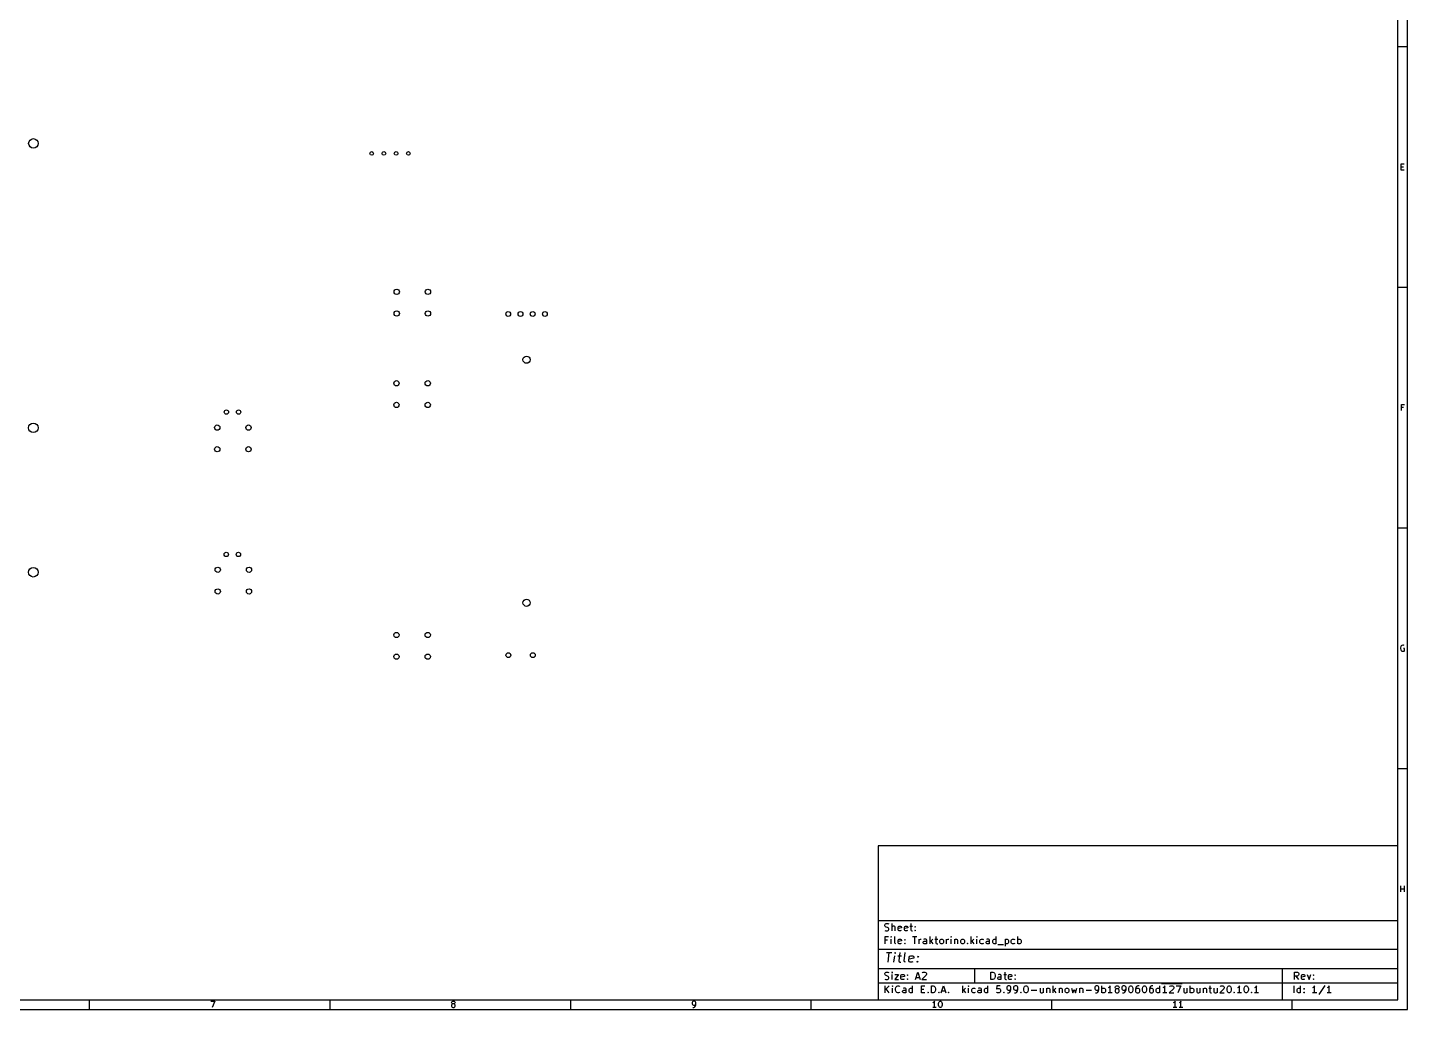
# Model space of a CAD drawing. Extents: x 10 to 584, y -410 to -10.
# Drawn here: x 297.2 to 584, y -410 to -206 of the extents above; entities that cross this region are included whole.
import ezdxf

# ---------------------------------------------------------------- set-up
doc = ezdxf.new("R2010")
doc.units = 0
doc.layers.add('BLACK', color=7, linetype='CONTINUOUS')

msp = doc.modelspace()

# ---------------------------------------------------------------- linework, layer by layer
at = {"layer": 'BLACK', "linetype": 'CONTINUOUS'}
for p, q in [((584.004, -409.989), (584.004, -10)), ((582.004, -407.989), (582.004, -12)), ((584.004, -210), (582.004, -210)), ((582.726, -235.588), (582.726, -234.288)), ((582.726, -234.288), (583.345, -234.288)), ((582.726, -234.907), (583.159, -234.907)), ((583.345, -235.588), (582.726, -235.588)), ((584.004, -260), (582.004, -260)), ((582.757, -285.588), (582.757, -284.288)), ((582.757, -284.288), (583.376, -284.288)), ((583.19, -284.907), (582.757, -284.907)), ((584.004, -310), (582.004, -310)), ((582.664, -334.598), (582.602, -334.845)), ((582.602, -334.845), (582.602, -335.031)), ((582.602, -335.031), (582.664, -335.279)), ((582.726, -334.474), (582.664, -334.598)), ((582.664, -335.279), (582.726, -335.402)), ((582.85, -334.35), (582.726, -334.474)), ((582.726, -335.402), (582.85, -335.526)), ((583.035, -334.288), (582.85, -334.35)), ((582.85, -335.526), (583.035, -335.588)), ((583.221, -334.288), (583.035, -334.288)), ((583.035, -335.588), (583.159, -335.588)), ((583.407, -335.031), (583.159, -335.031)), ((583.159, -335.588), (583.345, -335.526)), ((583.345, -334.35), (583.221, -334.288)), ((583.345, -335.526), (583.407, -335.464)), ((583.407, -335.464), (583.407, -335.031)), ((584.004, -360), (582.004, -360)), ((474.004, -375.989), (474.004, -407.989)), ((582.004, -375.989), (474.004, -375.989)), ((582.004, -407.989), (582.004, -375.989)), ((582.633, -385.588), (582.633, -384.288)), ((583.376, -385.588), (583.376, -384.288)), ((582.633, -384.907), (583.376, -384.907)), ((474.004, -391.489), (582.004, -391.489)), ((475.365, -392.453), (475.437, -392.31)), ((475.365, -392.596), (475.365, -392.453)), ((475.437, -392.739), (475.365, -392.596)), ((475.437, -392.31), (475.508, -392.239)), ((475.508, -392.81), (475.437, -392.739)), ((475.508, -392.239), (475.651, -392.168)), ((475.651, -392.882), (475.508, -392.81)), ((475.651, -392.168), (476.008, -392.168)), ((475.937, -392.953), (475.651, -392.882)), ((476.079, -393.025), (475.937, -392.953)), ((476.008, -392.168), (476.222, -392.239)), ((476.865, -393.668), (476.865, -392.168)), ((476.937, -392.739), (476.865, -392.81)), ((477.079, -392.668), (476.937, -392.739)), ((477.294, -392.668), (477.079, -392.668)), ((477.437, -392.739), (477.294, -392.668)), ((477.508, -392.882), (477.437, -392.739)), ((477.508, -393.668), (477.508, -392.882)), ((478.151, -392.882), (478.222, -392.739)), ((478.151, -393.453), (478.151, -392.882)), ((478.222, -392.739), (478.365, -392.668)), ((478.365, -392.668), (478.651, -392.668)), ((478.651, -392.668), (478.794, -392.739)), ((478.794, -392.739), (478.865, -392.882)), ((478.865, -392.882), (478.865, -393.025)), ((479.437, -392.882), (479.508, -392.739)), ((479.437, -393.453), (479.437, -392.882)), ((479.508, -392.739), (479.651, -392.668)), ((479.651, -392.668), (479.937, -392.668)), ((479.937, -392.668), (480.079, -392.739)), ((480.079, -392.739), (480.151, -392.882)), ((480.151, -392.882), (480.151, -393.025)), ((480.579, -392.668), (481.151, -392.668)), ((480.794, -392.168), (480.794, -393.453)), ((481.579, -392.81), (481.651, -392.739)), ((481.651, -392.882), (481.579, -392.81)), ((481.651, -392.739), (481.722, -392.81)), ((481.651, -392.739), (481.651, -392.882)), ((481.722, -392.81), (481.651, -392.882)), ((475.365, -393.596), (475.579, -393.668)), ((475.437, -396.368), (475.437, -394.868)), ((475.437, -394.868), (476.151, -394.868)), ((475.937, -395.582), (475.437, -395.582)), ((475.579, -393.668), (475.937, -393.668)), ((475.937, -393.668), (476.079, -393.596)), ((476.151, -393.096), (476.079, -393.025)), ((476.079, -393.596), (476.151, -393.525)), ((476.222, -393.239), (476.151, -393.096)), ((476.151, -393.525), (476.222, -393.382)), ((476.222, -393.382), (476.222, -393.239)), ((476.722, -394.868), (476.651, -394.939)), ((476.651, -394.939), (476.722, -395.01)), ((476.794, -394.939), (476.722, -394.868)), ((476.722, -394.868), (476.722, -395.01)), ((476.722, -395.01), (476.794, -394.939)), ((476.722, -396.368), (476.722, -395.368)), ((477.437, -396.153), (477.437, -394.868)), ((478.865, -393.025), (478.151, -393.168)), ((478.222, -393.596), (478.151, -393.453)), ((478.151, -395.582), (478.222, -395.439)), ((478.151, -396.153), (478.151, -395.582)), ((478.865, -395.725), (478.151, -395.868)), ((478.365, -393.668), (478.222, -393.596)), ((478.222, -395.439), (478.365, -395.368)), ((478.651, -393.668), (478.365, -393.668)), ((478.365, -395.368), (478.651, -395.368)), ((478.794, -393.596), (478.651, -393.668)), ((478.651, -395.368), (478.794, -395.439)), ((478.794, -395.439), (478.865, -395.582)), ((478.865, -395.582), (478.865, -395.725)), ((480.151, -393.025), (479.437, -393.168)), ((479.508, -393.596), (479.437, -393.453)), ((479.437, -395.51), (479.508, -395.439)), ((479.508, -395.582), (479.437, -395.51)), ((479.651, -393.668), (479.508, -393.596)), ((479.508, -395.439), (479.579, -395.51)), ((479.508, -395.439), (479.508, -395.582)), ((479.579, -395.51), (479.508, -395.582)), ((479.937, -393.668), (479.651, -393.668)), ((480.079, -393.596), (479.937, -393.668)), ((480.794, -393.453), (480.865, -393.596)), ((480.865, -393.596), (481.008, -393.668)), ((481.008, -393.668), (481.151, -393.668)), ((481.151, -394.868), (482.008, -394.868)), ((481.579, -393.596), (481.651, -393.525)), ((481.651, -393.668), (481.579, -393.596)), ((481.579, -396.368), (481.579, -394.868)), ((481.651, -393.525), (481.722, -393.596)), ((481.651, -393.525), (481.651, -393.668)), ((481.722, -393.596), (481.651, -393.668)), ((482.508, -396.368), (482.508, -395.368)), ((482.508, -395.653), (482.579, -395.51)), ((482.579, -395.51), (482.651, -395.439)), ((482.651, -395.439), (482.794, -395.368)), ((482.794, -395.368), (482.937, -395.368)), ((483.579, -395.368), (483.437, -395.439)), ((483.437, -395.868), (483.579, -395.796)), ((483.865, -395.368), (483.579, -395.368)), ((483.579, -395.796), (483.937, -395.796)), ((484.008, -395.439), (483.865, -395.368)), ((483.937, -395.796), (484.079, -395.725)), ((484.079, -395.582), (484.008, -395.439)), ((484.079, -396.368), (484.079, -395.582)), ((484.794, -396.368), (484.794, -394.868)), ((485.365, -395.368), (484.794, -395.939)), ((484.937, -395.796), (485.365, -396.368)), ((485.794, -395.368), (486.365, -395.368)), ((486.008, -394.868), (486.008, -396.153)), ((486.794, -395.653), (486.865, -395.51)), ((486.794, -396.082), (486.794, -395.653)), ((486.865, -395.51), (486.937, -395.439)), ((486.937, -395.439), (487.079, -395.368)), ((487.079, -395.368), (487.294, -395.368)), ((487.294, -395.368), (487.437, -395.439)), ((487.437, -395.439), (487.508, -395.51)), ((487.508, -395.51), (487.579, -395.653)), ((487.579, -395.653), (487.579, -396.082)), ((488.222, -396.368), (488.222, -395.368)), ((488.222, -395.653), (488.294, -395.51)), ((488.294, -395.51), (488.365, -395.439)), ((488.365, -395.439), (488.508, -395.368)), ((488.508, -395.368), (488.651, -395.368)), ((489.151, -394.868), (489.079, -394.939)), ((489.079, -394.939), (489.151, -395.01)), ((489.222, -394.939), (489.151, -394.868)), ((489.151, -394.868), (489.151, -395.01)), ((489.151, -395.01), (489.222, -394.939)), ((489.151, -396.368), (489.151, -395.368)), ((489.865, -395.368), (489.865, -396.368)), ((489.865, -395.51), (489.937, -395.439)), ((489.937, -395.439), (490.079, -395.368)), ((490.079, -395.368), (490.294, -395.368)), ((490.294, -395.368), (490.437, -395.439)), ((490.437, -395.439), (490.508, -395.582)), ((490.508, -395.582), (490.508, -396.368)), ((491.151, -395.653), (491.222, -395.51)), ((491.151, -396.082), (491.151, -395.653)), ((491.222, -395.51), (491.294, -395.439)), ((491.294, -395.439), (491.437, -395.368)), ((491.437, -395.368), (491.651, -395.368)), ((491.651, -395.368), (491.794, -395.439)), ((491.794, -395.439), (491.865, -395.51)), ((491.865, -395.51), (491.937, -395.653)), ((491.937, -395.653), (491.937, -396.082)), ((493.294, -396.368), (493.294, -394.868)), ((493.865, -395.368), (493.294, -395.939)), ((493.437, -395.796), (493.865, -396.368)), ((494.508, -394.868), (494.437, -394.939)), ((494.437, -394.939), (494.508, -395.01)), ((494.579, -394.939), (494.508, -394.868)), ((494.508, -394.868), (494.508, -395.01)), ((494.508, -395.01), (494.579, -394.939)), ((494.508, -396.368), (494.508, -395.368)), ((495.151, -395.653), (495.222, -395.51)), ((495.151, -396.082), (495.151, -395.653)), ((495.222, -395.51), (495.294, -395.439)), ((495.294, -395.439), (495.437, -395.368)), ((495.437, -395.368), (495.722, -395.368)), ((495.722, -395.368), (495.865, -395.439)), ((496.651, -395.368), (496.508, -395.439)), ((496.508, -395.868), (496.651, -395.796)), ((496.937, -395.368), (496.651, -395.368)), ((496.651, -395.796), (497.008, -395.796)), ((497.079, -395.439), (496.937, -395.368)), ((497.008, -395.796), (497.151, -395.725)), ((497.151, -395.582), (497.079, -395.439)), ((497.151, -396.368), (497.151, -395.582)), ((497.794, -395.653), (497.865, -395.51)), ((497.794, -396.082), (497.794, -395.653)), ((497.865, -395.51), (497.937, -395.439)), ((497.937, -395.439), (498.079, -395.368)), ((498.079, -395.368), (498.365, -395.368)), ((498.365, -395.368), (498.508, -395.439)), ((498.508, -396.368), (498.508, -394.868)), ((500.365, -395.368), (500.365, -396.868)), ((500.365, -395.439), (500.508, -395.368)), ((500.508, -395.368), (500.794, -395.368)), ((500.794, -395.368), (500.937, -395.439)), ((500.937, -395.439), (501.008, -395.51)), ((501.008, -395.51), (501.079, -395.653)), ((501.079, -395.653), (501.079, -396.082)), ((501.651, -395.653), (501.722, -395.51)), ((501.651, -396.082), (501.651, -395.653)), ((501.722, -395.51), (501.794, -395.439)), ((501.794, -395.439), (501.937, -395.368)), ((501.937, -395.368), (502.222, -395.368)), ((502.222, -395.368), (502.365, -395.439)), ((503.008, -396.368), (503.008, -394.868)), ((503.008, -395.439), (503.151, -395.368)), ((503.151, -395.368), (503.437, -395.368)), ((503.437, -395.368), (503.579, -395.439)), ((503.579, -395.439), (503.651, -395.51)), ((503.651, -395.51), (503.722, -395.653)), ((503.722, -395.653), (503.722, -396.082)), ((474.004, -397.489), (582.004, -397.489)), ((475.717, -398.194), (476.86, -398.194)), ((476.038, -400.194), (476.288, -398.194)), ((477.526, -398.194), (477.419, -398.289)), ((477.419, -398.289), (477.502, -398.384)), ((477.508, -396.296), (477.437, -396.153)), ((477.526, -398.194), (477.502, -398.384)), ((477.502, -398.384), (477.61, -398.289)), ((477.651, -396.368), (477.508, -396.296)), ((477.61, -398.289), (477.526, -398.194)), ((478.222, -396.296), (478.151, -396.153)), ((478.365, -396.368), (478.222, -396.296)), ((478.479, -398.194), (478.264, -399.908)), ((478.651, -396.368), (478.365, -396.368)), ((478.794, -396.296), (478.651, -396.368)), ((479.407, -399.908), (479.622, -398.194)), ((479.437, -396.296), (479.508, -396.225)), ((479.508, -396.368), (479.437, -396.296)), ((479.508, -396.225), (479.579, -396.296)), ((479.508, -396.225), (479.508, -396.368)), ((479.579, -396.296), (479.508, -396.368)), ((483.365, -396.01), (483.437, -395.868)), ((483.365, -396.153), (483.365, -396.01)), ((483.437, -396.296), (483.365, -396.153)), ((483.579, -396.368), (483.437, -396.296)), ((483.937, -396.368), (483.579, -396.368)), ((484.079, -396.296), (483.937, -396.368)), ((486.008, -396.153), (486.079, -396.296)), ((486.079, -396.296), (486.222, -396.368)), ((486.222, -396.368), (486.365, -396.368)), ((486.865, -396.225), (486.794, -396.082)), ((486.937, -396.296), (486.865, -396.225)), ((487.079, -396.368), (486.937, -396.296)), ((487.294, -396.368), (487.079, -396.368)), ((487.437, -396.296), (487.294, -396.368)), ((487.508, -396.225), (487.437, -396.296)), ((487.579, -396.082), (487.508, -396.225)), ((491.222, -396.225), (491.151, -396.082)), ((491.294, -396.296), (491.222, -396.225)), ((491.437, -396.368), (491.294, -396.296)), ((491.651, -396.368), (491.437, -396.368)), ((491.794, -396.296), (491.651, -396.368)), ((491.865, -396.225), (491.794, -396.296)), ((491.937, -396.082), (491.865, -396.225)), ((492.508, -396.296), (492.579, -396.225)), ((492.579, -396.368), (492.508, -396.296)), ((492.579, -396.225), (492.651, -396.296)), ((492.579, -396.225), (492.579, -396.368)), ((492.651, -396.296), (492.579, -396.368)), ((495.222, -396.225), (495.151, -396.082)), ((495.294, -396.296), (495.222, -396.225)), ((495.437, -396.368), (495.294, -396.296)), ((495.722, -396.368), (495.437, -396.368)), ((495.865, -396.296), (495.722, -396.368)), ((496.437, -396.01), (496.508, -395.868)), ((496.437, -396.153), (496.437, -396.01)), ((496.508, -396.296), (496.437, -396.153)), ((496.651, -396.368), (496.508, -396.296)), ((497.008, -396.368), (496.651, -396.368)), ((497.151, -396.296), (497.008, -396.368)), ((497.865, -396.225), (497.794, -396.082)), ((497.937, -396.296), (497.865, -396.225)), ((498.079, -396.368), (497.937, -396.296)), ((498.365, -396.368), (498.079, -396.368)), ((498.508, -396.296), (498.365, -396.368)), ((498.865, -396.51), (500.008, -396.51)), ((500.508, -396.368), (500.365, -396.296)), ((500.794, -396.368), (500.508, -396.368)), ((500.937, -396.296), (500.794, -396.368)), ((501.008, -396.225), (500.937, -396.296)), ((501.079, -396.082), (501.008, -396.225)), ((501.722, -396.225), (501.651, -396.082)), ((501.794, -396.296), (501.722, -396.225)), ((501.937, -396.368), (501.794, -396.296)), ((502.222, -396.368), (501.937, -396.368)), ((502.365, -396.296), (502.222, -396.368)), ((503.151, -396.368), (503.008, -396.296)), ((503.437, -396.368), (503.151, -396.368)), ((503.579, -396.296), (503.437, -396.368)), ((503.651, -396.225), (503.579, -396.296)), ((503.722, -396.082), (503.651, -396.225)), ((474.004, -401.489), (582.004, -401.489)), ((477.276, -400.194), (477.443, -398.86)), ((478.11, -398.86), (478.872, -398.86)), ((478.264, -399.908), (478.336, -400.099)), ((478.336, -400.099), (478.514, -400.194)), ((478.514, -400.194), (478.705, -400.194)), ((479.479, -400.099), (479.407, -399.908)), ((479.657, -400.194), (479.479, -400.099)), ((480.36, -399.908), (480.455, -399.146)), ((480.431, -400.099), (480.36, -399.908)), ((481.383, -399.337), (480.407, -399.527)), ((480.61, -400.194), (480.431, -400.099)), ((480.455, -399.146), (480.574, -398.956)), ((480.574, -398.956), (480.776, -398.86)), ((480.991, -400.194), (480.61, -400.194)), ((480.776, -398.86), (481.157, -398.86)), ((481.193, -400.099), (480.991, -400.194)), ((481.157, -398.86), (481.336, -398.956)), ((481.336, -398.956), (481.407, -399.146)), ((481.407, -399.146), (481.383, -399.337)), ((482.05, -400.099), (482.157, -400.003)), ((482.133, -400.194), (482.05, -400.099)), ((482.157, -400.003), (482.133, -400.194)), ((482.241, -400.099), (482.133, -400.194)), ((482.157, -400.003), (482.241, -400.099)), ((482.181, -399.051), (482.288, -398.956)), ((482.264, -399.146), (482.181, -399.051)), ((482.288, -398.956), (482.264, -399.146)), ((482.372, -399.051), (482.264, -399.146)), ((482.288, -398.956), (482.372, -399.051)), ((494.004, -401.489), (494.004, -404.489)), ((558.004, -401.489), (558.004, -407.989)), ((475.365, -402.553), (475.437, -402.41)), ((475.365, -402.696), (475.365, -402.553)), ((475.437, -402.839), (475.365, -402.696)), ((475.365, -403.696), (475.579, -403.768)), ((475.437, -402.41), (475.508, -402.339)), ((475.508, -402.91), (475.437, -402.839)), ((475.508, -402.339), (475.651, -402.268)), ((475.651, -402.982), (475.508, -402.91)), ((475.579, -403.768), (475.937, -403.768)), ((475.651, -402.268), (476.008, -402.268)), ((475.937, -403.053), (475.651, -402.982)), ((476.079, -403.125), (475.937, -403.053)), ((475.937, -403.768), (476.079, -403.696)), ((476.008, -402.268), (476.222, -402.339)), ((476.151, -403.196), (476.079, -403.125)), ((476.079, -403.696), (476.151, -403.625)), ((476.222, -403.339), (476.151, -403.196)), ((476.151, -403.625), (476.222, -403.482)), ((476.222, -403.482), (476.222, -403.339)), ((476.865, -402.268), (476.794, -402.339)), ((476.794, -402.339), (476.865, -402.41)), ((476.937, -402.339), (476.865, -402.268)), ((476.865, -402.268), (476.865, -402.41)), ((476.865, -402.41), (476.937, -402.339)), ((476.865, -403.768), (476.865, -402.768)), ((477.437, -402.768), (478.222, -402.768)), ((478.222, -402.768), (477.437, -403.768)), ((477.437, -403.768), (478.222, -403.768)), ((478.722, -402.982), (478.794, -402.839)), ((478.722, -403.553), (478.722, -402.982)), ((479.437, -403.125), (478.722, -403.268)), ((478.794, -403.696), (478.722, -403.553)), ((478.794, -402.839), (478.937, -402.768)), ((478.937, -403.768), (478.794, -403.696)), ((478.937, -402.768), (479.222, -402.768)), ((479.222, -403.768), (478.937, -403.768)), ((479.222, -402.768), (479.365, -402.839)), ((479.365, -403.696), (479.222, -403.768)), ((479.365, -402.839), (479.437, -402.982)), ((479.437, -402.982), (479.437, -403.125)), ((480.008, -402.91), (480.079, -402.839)), ((480.079, -402.982), (480.008, -402.91)), ((480.008, -403.696), (480.079, -403.625)), ((480.079, -403.768), (480.008, -403.696)), ((480.079, -402.839), (480.151, -402.91)), ((480.079, -402.839), (480.079, -402.982)), ((480.151, -402.91), (480.079, -402.982)), ((480.079, -403.625), (480.151, -403.696)), ((480.079, -403.625), (480.079, -403.768)), ((480.151, -403.696), (480.079, -403.768)), ((481.722, -403.768), (482.222, -402.268)), ((481.865, -403.339), (482.579, -403.339)), ((482.222, -402.268), (482.722, -403.768)), ((483.937, -402.91), (483.079, -403.768)), ((483.079, -403.768), (484.008, -403.768)), ((483.151, -402.41), (483.222, -402.339)), ((483.222, -402.339), (483.365, -402.268)), ((483.365, -402.268), (483.722, -402.268)), ((483.722, -402.268), (483.865, -402.339)), ((483.865, -402.339), (483.937, -402.41)), ((483.937, -402.41), (484.008, -402.553)), ((484.008, -402.696), (483.937, -402.91)), ((484.008, -402.553), (484.008, -402.696)), ((497.437, -403.768), (497.437, -402.268)), ((497.437, -402.268), (497.794, -402.268)), ((497.794, -403.768), (497.437, -403.768)), ((497.794, -402.268), (498.008, -402.339)), ((498.008, -403.696), (497.794, -403.768)), ((498.008, -402.339), (498.151, -402.482)), ((498.151, -403.553), (498.008, -403.696)), ((498.151, -402.482), (498.222, -402.625)), ((498.222, -403.41), (498.151, -403.553)), ((498.222, -402.625), (498.294, -402.91)), ((498.294, -403.125), (498.222, -403.41)), ((498.294, -402.91), (498.294, -403.125)), ((498.865, -403.41), (498.937, -403.268)), ((498.865, -403.553), (498.865, -403.41)), ((498.937, -403.696), (498.865, -403.553)), ((499.079, -402.768), (498.937, -402.839)), ((498.937, -403.268), (499.079, -403.196)), ((499.079, -403.768), (498.937, -403.696)), ((499.365, -402.768), (499.079, -402.768)), ((499.079, -403.196), (499.437, -403.196)), ((499.437, -403.768), (499.079, -403.768)), ((499.508, -402.839), (499.365, -402.768)), ((499.437, -403.196), (499.579, -403.125)), ((499.579, -403.696), (499.437, -403.768)), ((499.579, -402.982), (499.508, -402.839)), ((499.579, -403.768), (499.579, -402.982)), ((500.079, -402.768), (500.651, -402.768)), ((500.294, -402.268), (500.294, -403.553)), ((500.294, -403.553), (500.365, -403.696)), ((500.365, -403.696), (500.508, -403.768)), ((500.508, -403.768), (500.651, -403.768)), ((501.079, -402.982), (501.151, -402.839)), ((501.079, -403.553), (501.079, -402.982)), ((501.794, -403.125), (501.079, -403.268)), ((501.151, -403.696), (501.079, -403.553)), ((501.151, -402.839), (501.294, -402.768)), ((501.294, -403.768), (501.151, -403.696)), ((501.294, -402.768), (501.579, -402.768)), ((501.579, -403.768), (501.294, -403.768)), ((501.579, -402.768), (501.722, -402.839)), ((501.722, -403.696), (501.579, -403.768)), ((501.722, -402.839), (501.794, -402.982)), ((501.794, -402.982), (501.794, -403.125)), ((502.365, -402.91), (502.437, -402.839)), ((502.437, -402.982), (502.365, -402.91)), ((502.365, -403.696), (502.437, -403.625)), ((502.437, -403.768), (502.365, -403.696)), ((502.437, -402.839), (502.508, -402.91)), ((502.437, -402.839), (502.437, -402.982)), ((502.508, -402.91), (502.437, -402.982)), ((502.437, -403.625), (502.508, -403.696)), ((502.437, -403.625), (502.437, -403.768)), ((502.508, -403.696), (502.437, -403.768)), ((560.557, -403.768), (560.557, -402.268)), ((560.557, -402.268), (561.128, -402.268)), ((561.128, -403.053), (560.557, -403.053)), ((561.414, -403.768), (560.914, -403.053)), ((561.128, -402.268), (561.271, -402.339)), ((561.271, -402.982), (561.128, -403.053)), ((561.271, -402.339), (561.342, -402.41)), ((561.342, -402.91), (561.271, -402.982)), ((561.342, -402.41), (561.414, -402.553)), ((561.414, -402.768), (561.342, -402.91)), ((561.414, -402.553), (561.414, -402.768)), ((561.985, -402.982), (562.057, -402.839)), ((561.985, -403.553), (561.985, -402.982)), ((562.699, -403.125), (561.985, -403.268)), ((562.057, -403.696), (561.985, -403.553)), ((562.057, -402.839), (562.199, -402.768)), ((562.199, -403.768), (562.057, -403.696)), ((562.199, -402.768), (562.485, -402.768)), ((562.485, -403.768), (562.199, -403.768)), ((562.485, -402.768), (562.628, -402.839)), ((562.628, -403.696), (562.485, -403.768)), ((562.628, -402.839), (562.699, -402.982)), ((562.699, -402.982), (562.699, -403.125)), ((563.199, -402.768), (563.557, -403.768)), ((563.557, -403.768), (563.914, -402.768)), ((564.414, -402.91), (564.485, -402.839)), ((564.485, -402.982), (564.414, -402.91)), ((564.414, -403.696), (564.485, -403.625)), ((564.485, -403.768), (564.414, -403.696)), ((564.485, -402.839), (564.557, -402.91)), ((564.485, -402.839), (564.485, -402.982)), ((564.557, -402.91), (564.485, -402.982)), ((564.485, -403.625), (564.557, -403.696)), ((564.485, -403.625), (564.485, -403.768)), ((564.557, -403.696), (564.485, -403.768)), ((474.004, -404.489), (582.004, -404.489)), ((475.437, -406.568), (475.437, -405.068)), ((476.294, -405.068), (475.437, -405.925)), ((476.294, -406.568), (475.651, -405.71)), ((476.937, -405.068), (476.865, -405.139)), ((476.865, -405.139), (476.937, -405.21)), ((477.008, -405.139), (476.937, -405.068)), ((476.937, -405.068), (476.937, -405.21)), ((476.937, -405.21), (477.008, -405.139)), ((476.937, -406.568), (476.937, -405.568)), ((477.579, -405.71), (477.651, -405.425)), ((477.579, -405.925), (477.579, -405.71)), ((477.651, -406.21), (477.579, -405.925)), ((477.651, -405.425), (477.722, -405.282)), ((477.722, -406.353), (477.651, -406.21)), ((477.722, -405.282), (477.865, -405.139)), ((477.865, -406.496), (477.722, -406.353)), ((477.865, -405.139), (478.079, -405.068)), ((478.079, -406.568), (477.865, -406.496)), ((478.079, -405.068), (478.222, -405.068)), ((478.222, -406.568), (478.079, -406.568)), ((478.222, -405.068), (478.437, -405.139)), ((478.437, -406.496), (478.222, -406.568)), ((478.437, -405.139), (478.508, -405.21)), ((478.508, -406.425), (478.437, -406.496)), ((479.079, -406.21), (479.151, -406.068)), ((479.079, -406.353), (479.079, -406.21)), ((479.151, -406.496), (479.079, -406.353)), ((479.294, -405.568), (479.151, -405.639)), ((479.151, -406.068), (479.294, -405.996)), ((479.294, -406.568), (479.151, -406.496)), ((479.579, -405.568), (479.294, -405.568)), ((479.294, -405.996), (479.651, -405.996)), ((479.651, -406.568), (479.294, -406.568)), ((479.722, -405.639), (479.579, -405.568)), ((479.651, -405.996), (479.794, -405.925)), ((479.794, -406.496), (479.651, -406.568)), ((479.794, -405.782), (479.722, -405.639)), ((479.794, -406.568), (479.794, -405.782)), ((480.437, -405.853), (480.508, -405.71)), ((480.437, -406.282), (480.437, -405.853)), ((480.508, -406.425), (480.437, -406.282)), ((480.508, -405.71), (480.579, -405.639)), ((480.579, -406.496), (480.508, -406.425)), ((480.579, -405.639), (480.722, -405.568)), ((480.722, -406.568), (480.579, -406.496)), ((480.722, -405.568), (481.008, -405.568)), ((481.008, -406.568), (480.722, -406.568)), ((481.008, -405.568), (481.151, -405.639)), ((481.151, -406.496), (481.008, -406.568)), ((481.151, -406.568), (481.151, -405.068)), ((483.008, -406.568), (483.008, -405.068)), ((483.008, -405.068), (483.722, -405.068)), ((483.008, -405.782), (483.508, -405.782)), ((483.722, -406.568), (483.008, -406.568)), ((484.294, -406.496), (484.365, -406.425)), ((484.365, -406.568), (484.294, -406.496)), ((484.365, -406.425), (484.437, -406.496)), ((484.365, -406.425), (484.365, -406.568)), ((484.437, -406.496), (484.365, -406.568)), ((485.079, -406.568), (485.079, -405.068)), ((485.079, -405.068), (485.437, -405.068)), ((485.437, -406.568), (485.079, -406.568)), ((485.437, -405.068), (485.651, -405.139)), ((485.651, -406.496), (485.437, -406.568)), ((485.651, -405.139), (485.794, -405.282)), ((485.794, -406.353), (485.651, -406.496)), ((485.794, -405.282), (485.865, -405.425)), ((485.865, -406.21), (485.794, -406.353)), ((485.865, -405.425), (485.937, -405.71)), ((485.937, -405.925), (485.865, -406.21)), ((485.937, -405.71), (485.937, -405.925)), ((486.508, -406.496), (486.579, -406.425)), ((486.579, -406.568), (486.508, -406.496)), ((486.579, -406.425), (486.651, -406.496)), ((486.579, -406.425), (486.579, -406.568)), ((486.651, -406.496), (486.579, -406.568)), ((487.079, -406.568), (487.579, -405.068)), ((487.222, -406.139), (487.937, -406.139)), ((487.579, -405.068), (488.079, -406.568)), ((488.508, -406.496), (488.579, -406.425)), ((488.579, -406.568), (488.508, -406.496)), ((488.579, -406.425), (488.651, -406.496)), ((488.579, -406.425), (488.579, -406.568)), ((488.651, -406.496), (488.579, -406.568)), ((491.579, -406.568), (491.579, -405.068)), ((492.151, -405.568), (491.579, -406.139)), ((491.722, -405.996), (492.151, -406.568)), ((492.794, -405.068), (492.722, -405.139)), ((492.722, -405.139), (492.794, -405.21)), ((492.865, -405.139), (492.794, -405.068)), ((492.794, -405.068), (492.794, -405.21)), ((492.794, -405.21), (492.865, -405.139)), ((492.794, -406.568), (492.794, -405.568)), ((493.437, -405.853), (493.508, -405.71)), ((493.437, -406.282), (493.437, -405.853)), ((493.508, -406.425), (493.437, -406.282)), ((493.508, -405.71), (493.579, -405.639)), ((493.579, -406.496), (493.508, -406.425)), ((493.579, -405.639), (493.722, -405.568)), ((493.722, -406.568), (493.579, -406.496)), ((493.722, -405.568), (494.008, -405.568)), ((494.008, -406.568), (493.722, -406.568)), ((494.008, -405.568), (494.151, -405.639)), ((494.151, -406.496), (494.008, -406.568)), ((494.722, -406.21), (494.794, -406.068)), ((494.722, -406.353), (494.722, -406.21)), ((494.794, -406.496), (494.722, -406.353)), ((494.937, -405.568), (494.794, -405.639)), ((494.794, -406.068), (494.937, -405.996)), ((494.937, -406.568), (494.794, -406.496)), ((495.222, -405.568), (494.937, -405.568)), ((494.937, -405.996), (495.294, -405.996)), ((495.294, -406.568), (494.937, -406.568)), ((495.365, -405.639), (495.222, -405.568)), ((495.294, -405.996), (495.437, -405.925)), ((495.437, -406.496), (495.294, -406.568)), ((495.437, -405.782), (495.365, -405.639)), ((495.437, -406.568), (495.437, -405.782)), ((496.079, -405.853), (496.151, -405.71)), ((496.079, -406.282), (496.079, -405.853)), ((496.151, -406.425), (496.079, -406.282)), ((496.151, -405.71), (496.222, -405.639)), ((496.222, -406.496), (496.151, -406.425)), ((496.222, -405.639), (496.365, -405.568)), ((496.365, -406.568), (496.222, -406.496)), ((496.365, -405.568), (496.651, -405.568)), ((496.651, -406.568), (496.365, -406.568)), ((496.651, -405.568), (496.794, -405.639)), ((496.794, -406.496), (496.651, -406.568)), ((496.794, -406.568), (496.794, -405.068)), ((498.651, -405.068), (498.579, -405.782)), ((498.579, -405.782), (498.651, -405.71)), ((498.651, -406.496), (498.579, -406.425)), ((499.365, -405.068), (498.651, -405.068)), ((498.651, -405.71), (498.794, -405.639)), ((498.794, -406.568), (498.651, -406.496)), ((498.794, -405.639), (499.151, -405.639)), ((499.151, -406.568), (498.794, -406.568)), ((499.151, -405.639), (499.294, -405.71)), ((499.294, -406.496), (499.151, -406.568)), ((499.294, -405.71), (499.365, -405.782)), ((499.365, -406.425), (499.294, -406.496)), ((499.365, -405.782), (499.437, -405.925)), ((499.437, -406.282), (499.365, -406.425)), ((499.437, -405.925), (499.437, -406.282)), ((500.008, -406.496), (500.079, -406.425)), ((500.079, -406.568), (500.008, -406.496)), ((500.079, -406.425), (500.151, -406.496)), ((500.079, -406.425), (500.079, -406.568)), ((500.151, -406.496), (500.079, -406.568)), ((500.794, -405.21), (500.722, -405.353)), ((500.722, -405.353), (500.722, -405.71)), ((500.722, -405.71), (500.794, -405.853)), ((500.865, -405.139), (500.794, -405.21)), ((500.794, -405.853), (500.865, -405.925)), ((501.008, -405.068), (500.865, -405.139)), ((500.865, -405.925), (501.008, -405.996)), ((500.865, -406.568), (501.151, -406.568)), ((501.294, -405.068), (501.008, -405.068)), ((501.008, -405.996), (501.294, -405.996)), ((501.151, -406.568), (501.294, -406.496)), ((501.437, -405.139), (501.294, -405.068)), ((501.294, -405.996), (501.437, -405.925)), ((501.294, -406.496), (501.365, -406.425)), ((501.365, -406.425), (501.508, -406.21)), ((501.508, -405.21), (501.437, -405.139)), ((501.437, -405.925), (501.508, -405.853)), ((501.579, -405.353), (501.508, -405.21)), ((501.508, -405.853), (501.579, -405.71)), ((501.508, -406.21), (501.579, -405.925)), ((501.579, -405.925), (501.579, -405.353)), ((502.222, -405.21), (502.151, -405.353)), ((502.151, -405.353), (502.151, -405.71)), ((502.151, -405.71), (502.222, -405.853)), ((502.294, -405.139), (502.222, -405.21)), ((502.222, -405.853), (502.294, -405.925)), ((502.437, -405.068), (502.294, -405.139)), ((502.294, -405.925), (502.437, -405.996)), ((502.294, -406.568), (502.579, -406.568)), ((502.722, -405.068), (502.437, -405.068)), ((502.437, -405.996), (502.722, -405.996)), ((502.579, -406.568), (502.722, -406.496)), ((502.865, -405.139), (502.722, -405.068)), ((502.722, -405.996), (502.865, -405.925)), ((502.722, -406.496), (502.794, -406.425)), ((502.794, -406.425), (502.937, -406.21)), ((502.937, -405.21), (502.865, -405.139)), ((502.865, -405.925), (502.937, -405.853)), ((503.008, -405.353), (502.937, -405.21)), ((502.937, -405.853), (503.008, -405.71)), ((502.937, -406.21), (503.008, -405.925)), ((503.008, -405.925), (503.008, -405.353)), ((503.579, -406.496), (503.651, -406.425)), ((503.651, -406.568), (503.579, -406.496)), ((503.651, -406.425), (503.722, -406.496)), ((503.651, -406.425), (503.651, -406.568)), ((503.722, -406.496), (503.651, -406.568)), ((504.294, -405.639), (504.365, -405.353)), ((504.294, -405.996), (504.294, -405.639)), ((504.365, -406.282), (504.294, -405.996)), ((504.365, -405.353), (504.437, -405.21)), ((504.437, -406.425), (504.365, -406.282)), ((504.437, -405.21), (504.508, -405.139)), ((504.508, -406.496), (504.437, -406.425)), ((504.508, -405.139), (504.651, -405.068)), ((504.651, -406.568), (504.508, -406.496)), ((504.651, -405.068), (504.794, -405.068)), ((504.794, -406.568), (504.651, -406.568)), ((504.794, -405.068), (504.937, -405.139)), ((504.937, -406.496), (504.794, -406.568)), ((504.937, -405.139), (505.008, -405.21)), ((505.008, -406.425), (504.937, -406.496)), ((505.008, -405.21), (505.079, -405.353)), ((505.079, -406.282), (505.008, -406.425)), ((505.079, -405.353), (505.151, -405.639)), ((505.151, -405.996), (505.079, -406.282)), ((505.151, -405.639), (505.151, -405.996)), ((505.794, -405.996), (506.937, -405.996)), ((507.651, -405.568), (507.651, -406.353)), ((507.651, -406.353), (507.722, -406.496)), ((507.722, -406.496), (507.865, -406.568)), ((507.865, -406.568), (508.079, -406.568)), ((508.079, -406.568), (508.222, -406.496)), ((508.222, -406.496), (508.294, -406.425)), ((508.294, -405.568), (508.294, -406.568)), ((509.008, -405.568), (509.008, -406.568)), ((509.008, -405.71), (509.079, -405.639)), ((509.079, -405.639), (509.222, -405.568)), ((509.222, -405.568), (509.437, -405.568)), ((509.437, -405.568), (509.579, -405.639)), ((509.579, -405.639), (509.651, -405.782)), ((509.651, -405.782), (509.651, -406.568)), ((510.365, -406.568), (510.365, -405.068)), ((510.937, -405.568), (510.365, -406.139)), ((510.508, -405.996), (510.937, -406.568)), ((511.579, -405.568), (511.579, -406.568)), ((511.579, -405.71), (511.651, -405.639)), ((511.651, -405.639), (511.794, -405.568)), ((511.794, -405.568), (512.008, -405.568)), ((512.008, -405.568), (512.151, -405.639)), ((512.151, -405.639), (512.222, -405.782)), ((512.222, -405.782), (512.222, -406.568)), ((512.865, -405.853), (512.937, -405.71)), ((512.865, -406.282), (512.865, -405.853)), ((512.937, -406.425), (512.865, -406.282)), ((512.937, -405.71), (513.008, -405.639)), ((513.008, -406.496), (512.937, -406.425)), ((513.008, -405.639), (513.151, -405.568)), ((513.151, -406.568), (513.008, -406.496)), ((513.151, -405.568), (513.365, -405.568)), ((513.365, -406.568), (513.151, -406.568)), ((513.365, -405.568), (513.508, -405.639)), ((513.508, -406.496), (513.365, -406.568)), ((513.508, -405.639), (513.579, -405.71)), ((513.579, -406.425), (513.508, -406.496)), ((513.579, -405.71), (513.651, -405.853)), ((513.651, -406.282), (513.579, -406.425)), ((513.651, -405.853), (513.651, -406.282)), ((514.151, -405.568), (514.437, -406.568)), ((514.437, -406.568), (514.722, -405.853)), ((514.722, -405.853), (515.008, -406.568)), ((515.008, -406.568), (515.294, -405.568)), ((515.865, -405.568), (515.865, -406.568)), ((515.865, -405.71), (515.937, -405.639)), ((515.937, -405.639), (516.079, -405.568)), ((516.079, -405.568), (516.294, -405.568)), ((516.294, -405.568), (516.437, -405.639)), ((516.437, -405.639), (516.508, -405.782)), ((516.508, -405.782), (516.508, -406.568)), ((517.222, -405.996), (518.365, -405.996)), ((519.079, -405.21), (519.008, -405.353)), ((519.008, -405.353), (519.008, -405.71)), ((519.008, -405.71), (519.079, -405.853)), ((519.151, -405.139), (519.079, -405.21)), ((519.079, -405.853), (519.151, -405.925)), ((519.294, -405.068), (519.151, -405.139)), ((519.151, -405.925), (519.294, -405.996)), ((519.151, -406.568), (519.437, -406.568)), ((519.579, -405.068), (519.294, -405.068)), ((519.294, -405.996), (519.579, -405.996)), ((519.437, -406.568), (519.579, -406.496)), ((519.722, -405.139), (519.579, -405.068)), ((519.579, -405.996), (519.722, -405.925)), ((519.579, -406.496), (519.651, -406.425)), ((519.651, -406.425), (519.794, -406.21)), ((519.794, -405.21), (519.722, -405.139)), ((519.722, -405.925), (519.794, -405.853)), ((519.865, -405.353), (519.794, -405.21)), ((519.794, -405.853), (519.865, -405.71)), ((519.794, -406.21), (519.865, -405.925)), ((519.865, -405.925), (519.865, -405.353)), ((520.508, -406.568), (520.508, -405.068)), ((520.508, -405.639), (520.651, -405.568)), ((520.651, -406.568), (520.508, -406.496)), ((520.651, -405.568), (520.937, -405.568)), ((520.937, -406.568), (520.651, -406.568)), ((520.937, -405.568), (521.079, -405.639)), ((521.079, -406.496), (520.937, -406.568)), ((521.079, -405.639), (521.151, -405.71)), ((521.151, -406.425), (521.079, -406.496)), ((521.151, -405.71), (521.222, -405.853)), ((521.222, -406.282), (521.151, -406.425)), ((521.222, -405.853), (521.222, -406.282)), ((521.937, -405.425), (521.794, -405.496)), ((522.651, -406.568), (521.794, -406.568)), ((522.079, -405.282), (521.937, -405.425)), ((522.222, -405.068), (522.079, -405.282)), ((522.222, -406.568), (522.222, -405.068)), ((523.222, -405.353), (523.294, -405.21)), ((523.222, -405.425), (523.222, -405.353)), ((523.294, -405.568), (523.222, -405.425)), ((523.294, -405.853), (523.222, -405.996)), ((523.222, -405.996), (523.222, -406.282)), ((523.222, -406.282), (523.294, -406.425)), ((523.294, -405.21), (523.365, -405.139)), ((523.365, -405.639), (523.294, -405.568)), ((523.365, -405.782), (523.294, -405.853)), ((523.294, -406.425), (523.365, -406.496)), ((523.365, -405.139), (523.508, -405.068)), ((523.508, -405.71), (523.365, -405.639)), ((523.508, -405.71), (523.365, -405.782)), ((523.365, -406.496), (523.508, -406.568)), ((523.508, -405.068), (523.794, -405.068)), ((523.794, -405.71), (523.508, -405.71)), ((523.508, -406.568), (523.794, -406.568)), ((523.794, -405.068), (523.937, -405.139)), ((523.937, -405.639), (523.794, -405.71)), ((523.937, -405.782), (523.794, -405.71)), ((523.794, -406.568), (523.937, -406.496)), ((523.937, -405.139), (524.008, -405.21)), ((524.008, -405.568), (523.937, -405.639)), ((524.008, -405.853), (523.937, -405.782)), ((523.937, -406.496), (524.008, -406.425)), ((524.008, -405.21), (524.079, -405.353)), ((524.079, -405.425), (524.008, -405.568)), ((524.079, -405.996), (524.008, -405.853)), ((524.008, -406.425), (524.079, -406.282)), ((524.079, -405.353), (524.079, -405.425)), ((524.079, -406.282), (524.079, -405.996)), ((524.722, -405.21), (524.651, -405.353)), ((524.651, -405.353), (524.651, -405.71)), ((524.651, -405.71), (524.722, -405.853)), ((524.794, -405.139), (524.722, -405.21)), ((524.722, -405.853), (524.794, -405.925)), ((524.937, -405.068), (524.794, -405.139)), ((524.794, -405.925), (524.937, -405.996)), ((524.794, -406.568), (525.079, -406.568)), ((525.222, -405.068), (524.937, -405.068)), ((524.937, -405.996), (525.222, -405.996)), ((525.079, -406.568), (525.222, -406.496)), ((525.365, -405.139), (525.222, -405.068)), ((525.222, -405.996), (525.365, -405.925)), ((525.222, -406.496), (525.294, -406.425)), ((525.294, -406.425), (525.437, -406.21)), ((525.437, -405.21), (525.365, -405.139)), ((525.365, -405.925), (525.437, -405.853)), ((525.508, -405.353), (525.437, -405.21)), ((525.437, -405.853), (525.508, -405.71)), ((525.437, -406.21), (525.508, -405.925)), ((525.508, -405.925), (525.508, -405.353)), ((526.079, -405.639), (526.151, -405.353)), ((526.079, -405.996), (526.079, -405.639)), ((526.151, -406.282), (526.079, -405.996)), ((526.151, -405.353), (526.222, -405.21)), ((526.222, -406.425), (526.151, -406.282)), ((526.222, -405.21), (526.294, -405.139)), ((526.294, -406.496), (526.222, -406.425)), ((526.294, -405.139), (526.437, -405.068)), ((526.437, -406.568), (526.294, -406.496)), ((526.437, -405.068), (526.579, -405.068)), ((526.579, -406.568), (526.437, -406.568)), ((526.579, -405.068), (526.722, -405.139)), ((526.722, -406.496), (526.579, -406.568)), ((526.722, -405.139), (526.794, -405.21)), ((526.794, -406.425), (526.722, -406.496)), ((526.794, -405.21), (526.865, -405.353)), ((526.865, -406.282), (526.794, -406.425)), ((526.865, -405.353), (526.937, -405.639)), ((526.937, -405.996), (526.865, -406.282)), ((526.937, -405.639), (526.937, -405.996)), ((527.579, -405.425), (527.508, -405.71)), ((527.508, -405.71), (527.508, -406.282)), ((527.579, -405.782), (527.508, -405.925)), ((527.508, -406.282), (527.579, -406.425)), ((527.722, -405.21), (527.579, -405.425)), ((527.651, -405.71), (527.579, -405.782)), ((527.579, -406.425), (527.651, -406.496)), ((527.794, -405.639), (527.651, -405.71)), ((527.651, -406.496), (527.794, -406.568)), ((527.794, -405.139), (527.722, -405.21)), ((527.937, -405.068), (527.794, -405.139)), ((528.079, -405.639), (527.794, -405.639)), ((527.794, -406.568), (528.079, -406.568)), ((528.222, -405.068), (527.937, -405.068)), ((528.222, -405.71), (528.079, -405.639)), ((528.079, -406.568), (528.222, -406.496)), ((528.294, -405.782), (528.222, -405.71)), ((528.222, -406.496), (528.294, -406.425)), ((528.365, -405.925), (528.294, -405.782)), ((528.294, -406.425), (528.365, -406.282)), ((528.365, -406.282), (528.365, -405.925)), ((528.937, -405.639), (529.008, -405.353)), ((528.937, -405.996), (528.937, -405.639)), ((529.008, -406.282), (528.937, -405.996)), ((529.008, -405.353), (529.079, -405.21)), ((529.079, -406.425), (529.008, -406.282)), ((529.079, -405.21), (529.151, -405.139)), ((529.151, -406.496), (529.079, -406.425)), ((529.151, -405.139), (529.294, -405.068)), ((529.294, -406.568), (529.151, -406.496)), ((529.294, -405.068), (529.437, -405.068)), ((529.437, -406.568), (529.294, -406.568)), ((529.437, -405.068), (529.579, -405.139)), ((529.579, -406.496), (529.437, -406.568)), ((529.579, -405.139), (529.651, -405.21)), ((529.651, -406.425), (529.579, -406.496)), ((529.651, -405.21), (529.722, -405.353)), ((529.722, -406.282), (529.651, -406.425)), ((529.722, -405.353), (529.794, -405.639)), ((529.794, -405.996), (529.722, -406.282)), ((529.794, -405.639), (529.794, -405.996)), ((530.437, -405.425), (530.365, -405.71)), ((530.365, -405.71), (530.365, -406.282)), ((530.437, -405.782), (530.365, -405.925)), ((530.365, -406.282), (530.437, -406.425)), ((530.579, -405.21), (530.437, -405.425)), ((530.508, -405.71), (530.437, -405.782)), ((530.437, -406.425), (530.508, -406.496)), ((530.651, -405.639), (530.508, -405.71)), ((530.508, -406.496), (530.651, -406.568)), ((530.651, -405.139), (530.579, -405.21)), ((530.794, -405.068), (530.651, -405.139)), ((530.937, -405.639), (530.651, -405.639)), ((530.651, -406.568), (530.937, -406.568)), ((531.079, -405.068), (530.794, -405.068)), ((531.079, -405.71), (530.937, -405.639)), ((530.937, -406.568), (531.079, -406.496)), ((531.151, -405.782), (531.079, -405.71)), ((531.079, -406.496), (531.151, -406.425)), ((531.222, -405.925), (531.151, -405.782)), ((531.151, -406.425), (531.222, -406.282)), ((531.222, -406.282), (531.222, -405.925)), ((531.794, -405.853), (531.865, -405.71)), ((531.794, -406.282), (531.794, -405.853)), ((531.865, -406.425), (531.794, -406.282)), ((531.865, -405.71), (531.937, -405.639)), ((531.937, -406.496), (531.865, -406.425)), ((531.937, -405.639), (532.079, -405.568)), ((532.079, -406.568), (531.937, -406.496)), ((532.079, -405.568), (532.365, -405.568)), ((532.365, -406.568), (532.079, -406.568)), ((532.365, -405.568), (532.508, -405.639)), ((532.508, -406.496), (532.365, -406.568)), ((532.508, -406.568), (532.508, -405.068)), ((532.865, -404.644), (534.294, -404.644)), ((533.294, -405.425), (533.151, -405.496)), ((534.008, -406.568), (533.151, -406.568)), ((533.437, -405.282), (533.294, -405.425)), ((533.579, -405.068), (533.437, -405.282)), ((533.579, -406.568), (533.579, -405.068)), ((534.294, -404.644), (535.722, -404.644)), ((535.365, -405.71), (534.508, -406.568)), ((534.508, -406.568), (535.437, -406.568)), ((534.579, -405.21), (534.651, -405.139)), ((534.651, -405.139), (534.794, -405.068)), ((534.794, -405.068), (535.151, -405.068)), ((535.151, -405.068), (535.294, -405.139)), ((535.294, -405.139), (535.365, -405.21)), ((535.365, -405.21), (535.437, -405.353)), ((535.437, -405.496), (535.365, -405.71)), ((535.437, -405.353), (535.437, -405.496)), ((535.722, -404.644), (537.151, -404.644)), ((535.937, -405.068), (536.937, -405.068)), ((536.937, -405.068), (536.294, -406.568)), ((537.508, -405.568), (537.508, -406.353)), ((537.508, -406.353), (537.579, -406.496)), ((537.579, -406.496), (537.722, -406.568)), ((537.722, -406.568), (537.937, -406.568)), ((537.937, -406.568), (538.079, -406.496)), ((538.079, -406.496), (538.151, -406.425)), ((538.151, -405.568), (538.151, -406.568)), ((538.865, -406.568), (538.865, -405.068)), ((538.865, -405.639), (539.008, -405.568)), ((539.008, -406.568), (538.865, -406.496)), ((539.008, -405.568), (539.294, -405.568)), ((539.294, -406.568), (539.008, -406.568)), ((539.294, -405.568), (539.437, -405.639)), ((539.437, -406.496), (539.294, -406.568)), ((539.437, -405.639), (539.508, -405.71)), ((539.508, -406.425), (539.437, -406.496)), ((539.508, -405.71), (539.579, -405.853)), ((539.579, -406.282), (539.508, -406.425)), ((539.579, -405.853), (539.579, -406.282)), ((540.222, -405.568), (540.222, -406.353)), ((540.222, -406.353), (540.294, -406.496)), ((540.294, -406.496), (540.437, -406.568)), ((540.437, -406.568), (540.651, -406.568)), ((540.651, -406.568), (540.794, -406.496)), ((540.794, -406.496), (540.865, -406.425)), ((540.865, -405.568), (540.865, -406.568)), ((541.579, -405.568), (541.579, -406.568)), ((541.579, -405.71), (541.651, -405.639)), ((541.651, -405.639), (541.794, -405.568)), ((541.794, -405.568), (542.008, -405.568)), ((542.008, -405.568), (542.151, -405.639)), ((542.151, -405.639), (542.222, -405.782)), ((542.222, -405.782), (542.222, -406.568)), ((542.722, -405.568), (543.294, -405.568)), ((542.937, -405.068), (542.937, -406.353)), ((542.937, -406.353), (543.008, -406.496)), ((543.008, -406.496), (543.151, -406.568)), ((543.151, -406.568), (543.294, -406.568)), ((543.794, -405.568), (543.794, -406.353)), ((543.794, -406.353), (543.865, -406.496)), ((543.865, -406.496), (544.008, -406.568)), ((544.008, -406.568), (544.222, -406.568)), ((544.222, -406.568), (544.365, -406.496)), ((544.365, -406.496), (544.437, -406.425)), ((544.437, -405.568), (544.437, -406.568)), ((545.865, -405.71), (545.008, -406.568)), ((545.008, -406.568), (545.937, -406.568)), ((545.079, -405.21), (545.151, -405.139)), ((545.151, -405.139), (545.294, -405.068)), ((545.294, -405.068), (545.651, -405.068)), ((545.651, -405.068), (545.794, -405.139)), ((545.794, -405.139), (545.865, -405.21)), ((545.865, -405.21), (545.937, -405.353)), ((545.937, -405.496), (545.865, -405.71)), ((545.937, -405.353), (545.937, -405.496)), ((546.508, -405.639), (546.579, -405.353)), ((546.508, -405.996), (546.508, -405.639)), ((546.579, -406.282), (546.508, -405.996)), ((546.579, -405.353), (546.651, -405.21)), ((546.651, -406.425), (546.579, -406.282)), ((546.651, -405.21), (546.722, -405.139)), ((546.722, -406.496), (546.651, -406.425)), ((546.722, -405.139), (546.865, -405.068)), ((546.865, -406.568), (546.722, -406.496)), ((546.865, -405.068), (547.008, -405.068)), ((547.008, -406.568), (546.865, -406.568)), ((547.008, -405.068), (547.151, -405.139)), ((547.151, -406.496), (547.008, -406.568)), ((547.151, -405.139), (547.222, -405.21)), ((547.222, -406.425), (547.151, -406.496)), ((547.222, -405.21), (547.294, -405.353)), ((547.294, -406.282), (547.222, -406.425)), ((547.294, -405.353), (547.365, -405.639)), ((547.365, -405.996), (547.294, -406.282)), ((547.365, -405.639), (547.365, -405.996)), ((547.937, -406.496), (548.008, -406.425)), ((548.008, -406.568), (547.937, -406.496)), ((548.008, -406.425), (548.079, -406.496)), ((548.008, -406.425), (548.008, -406.568)), ((548.079, -406.496), (548.008, -406.568)), ((548.794, -405.425), (548.651, -405.496)), ((549.508, -406.568), (548.651, -406.568)), ((548.937, -405.282), (548.794, -405.425)), ((549.079, -405.068), (548.937, -405.282)), ((549.079, -406.568), (549.079, -405.068)), ((550.079, -405.639), (550.151, -405.353)), ((550.079, -405.996), (550.079, -405.639)), ((550.151, -406.282), (550.079, -405.996)), ((550.151, -405.353), (550.222, -405.21)), ((550.222, -406.425), (550.151, -406.282)), ((550.222, -405.21), (550.294, -405.139)), ((550.294, -406.496), (550.222, -406.425)), ((550.294, -405.139), (550.437, -405.068)), ((550.437, -406.568), (550.294, -406.496)), ((550.437, -405.068), (550.579, -405.068)), ((550.579, -406.568), (550.437, -406.568)), ((550.579, -405.068), (550.722, -405.139)), ((550.722, -406.496), (550.579, -406.568)), ((550.722, -405.139), (550.794, -405.21)), ((550.794, -406.425), (550.722, -406.496)), ((550.794, -405.21), (550.865, -405.353)), ((550.865, -406.282), (550.794, -406.425)), ((550.865, -405.353), (550.937, -405.639)), ((550.937, -405.996), (550.865, -406.282)), ((550.937, -405.639), (550.937, -405.996)), ((551.508, -406.496), (551.579, -406.425)), ((551.579, -406.568), (551.508, -406.496)), ((551.579, -406.425), (551.651, -406.496)), ((551.579, -406.425), (551.579, -406.568)), ((551.651, -406.496), (551.579, -406.568)), ((552.365, -405.425), (552.222, -405.496)), ((553.079, -406.568), (552.222, -406.568)), ((552.508, -405.282), (552.365, -405.425)), ((552.651, -405.068), (552.508, -405.282)), ((552.651, -406.568), (552.651, -405.068)), ((560.437, -406.568), (560.437, -405.068)), ((561.079, -405.853), (561.151, -405.71)), ((561.079, -406.282), (561.079, -405.853)), ((561.151, -406.425), (561.079, -406.282)), ((561.151, -405.71), (561.222, -405.639)), ((561.222, -406.496), (561.151, -406.425)), ((561.222, -405.639), (561.365, -405.568)), ((561.365, -406.568), (561.222, -406.496)), ((561.365, -405.568), (561.651, -405.568)), ((561.651, -406.568), (561.365, -406.568)), ((561.651, -405.568), (561.794, -405.639)), ((561.794, -406.496), (561.651, -406.568)), ((561.794, -406.568), (561.794, -405.068)), ((562.437, -405.71), (562.508, -405.639)), ((562.508, -405.782), (562.437, -405.71)), ((562.437, -406.496), (562.508, -406.425)), ((562.508, -406.568), (562.437, -406.496)), ((562.508, -405.639), (562.579, -405.71)), ((562.508, -405.639), (562.508, -405.782)), ((562.579, -405.71), (562.508, -405.782)), ((562.508, -406.425), (562.579, -406.496)), ((562.508, -406.425), (562.508, -406.568)), ((562.579, -406.496), (562.508, -406.568)), ((564.437, -405.425), (564.294, -405.496)), ((565.151, -406.568), (564.294, -406.568)), ((564.579, -405.282), (564.437, -405.425)), ((564.722, -405.068), (564.579, -405.282)), ((564.722, -406.568), (564.722, -405.068)), ((566.865, -404.996), (565.579, -406.925)), ((567.437, -405.425), (567.294, -405.496)), ((568.151, -406.568), (567.294, -406.568)), ((567.579, -405.282), (567.437, -405.425)), ((567.722, -405.068), (567.579, -405.282)), ((567.722, -406.568), (567.722, -405.068)), ((10, -409.989), (584.004, -409.989)), ((12, -407.989), (582.004, -407.989)), ((310, -407.989), (310, -409.989)), ((335.261, -408.277), (336.127, -408.277)), ((336.127, -408.277), (335.57, -409.577)), ((360, -407.989), (360, -409.989)), ((385.323, -408.525), (385.385, -408.401)), ((385.323, -408.587), (385.323, -408.525)), ((385.385, -408.71), (385.323, -408.587)), ((385.385, -408.958), (385.323, -409.082)), ((385.323, -409.082), (385.323, -409.329)), ((385.323, -409.329), (385.385, -409.453)), ((385.385, -408.401), (385.446, -408.339)), ((385.446, -408.772), (385.385, -408.71)), ((385.446, -408.896), (385.385, -408.958)), ((385.385, -409.453), (385.446, -409.515)), ((385.446, -408.339), (385.57, -408.277)), ((385.57, -408.834), (385.446, -408.772)), ((385.57, -408.834), (385.446, -408.896)), ((385.446, -409.515), (385.57, -409.577)), ((385.57, -408.277), (385.818, -408.277)), ((385.818, -408.834), (385.57, -408.834)), ((385.57, -409.577), (385.818, -409.577)), ((385.818, -408.277), (385.942, -408.339)), ((385.942, -408.772), (385.818, -408.834)), ((385.942, -408.896), (385.818, -408.834)), ((385.818, -409.577), (385.942, -409.515)), ((385.942, -408.339), (386.004, -408.401)), ((386.004, -408.71), (385.942, -408.772)), ((386.004, -408.958), (385.942, -408.896)), ((385.942, -409.515), (386.004, -409.453)), ((386.004, -408.401), (386.065, -408.525)), ((386.065, -408.587), (386.004, -408.71)), ((386.065, -409.082), (386.004, -408.958)), ((386.004, -409.453), (386.065, -409.329)), ((386.065, -408.525), (386.065, -408.587)), ((386.065, -409.329), (386.065, -409.082)), ((410, -407.989), (410, -409.989)), ((435.385, -408.401), (435.323, -408.525)), ((435.323, -408.525), (435.323, -408.834)), ((435.323, -408.834), (435.385, -408.958)), ((435.446, -408.339), (435.385, -408.401)), ((435.385, -408.958), (435.446, -409.02)), ((435.57, -408.277), (435.446, -408.339)), ((435.446, -409.02), (435.57, -409.082)), ((435.446, -409.577), (435.694, -409.577)), ((435.818, -408.277), (435.57, -408.277)), ((435.57, -409.082), (435.818, -409.082)), ((435.694, -409.577), (435.818, -409.515)), ((435.942, -408.339), (435.818, -408.277)), ((435.818, -409.082), (435.942, -409.02)), ((435.818, -409.515), (435.88, -409.453)), ((435.88, -409.453), (436.004, -409.268)), ((436.004, -408.401), (435.942, -408.339)), ((435.942, -409.02), (436.004, -408.958)), ((436.065, -408.525), (436.004, -408.401)), ((436.004, -408.958), (436.065, -408.834)), ((436.004, -409.268), (436.065, -409.02)), ((436.065, -409.02), (436.065, -408.525)), ((460, -407.989), (460, -409.989)), ((474.004, -407.989), (582.004, -407.989)), ((485.446, -408.587), (485.323, -408.649)), ((486.065, -409.577), (485.323, -409.577)), ((485.57, -408.463), (485.446, -408.587)), ((485.694, -408.277), (485.57, -408.463)), ((485.694, -409.577), (485.694, -408.277)), ((486.561, -408.772), (486.623, -408.525)), ((486.561, -409.082), (486.561, -408.772)), ((486.623, -409.329), (486.561, -409.082)), ((486.623, -408.525), (486.685, -408.401)), ((486.685, -409.453), (486.623, -409.329)), ((486.685, -408.401), (486.746, -408.339)), ((486.746, -409.515), (486.685, -409.453)), ((486.746, -408.339), (486.87, -408.277)), ((486.87, -409.577), (486.746, -409.515)), ((486.87, -408.277), (486.994, -408.277)), ((486.994, -409.577), (486.87, -409.577)), ((486.994, -408.277), (487.118, -408.339)), ((487.118, -409.515), (486.994, -409.577)), ((487.118, -408.339), (487.18, -408.401)), ((487.18, -409.453), (487.118, -409.515)), ((487.18, -408.401), (487.242, -408.525)), ((487.242, -409.329), (487.18, -409.453)), ((487.242, -408.525), (487.304, -408.772)), ((487.304, -409.082), (487.242, -409.329)), ((487.304, -408.772), (487.304, -409.082)), ((510, -407.989), (510, -409.989)), ((535.446, -408.587), (535.323, -408.649)), ((536.065, -409.577), (535.323, -409.577)), ((535.57, -408.463), (535.446, -408.587)), ((535.694, -408.277), (535.57, -408.463)), ((535.694, -409.577), (535.694, -408.277)), ((536.685, -408.587), (536.561, -408.649)), ((537.304, -409.577), (536.561, -409.577)), ((536.808, -408.463), (536.685, -408.587)), ((536.932, -408.277), (536.808, -408.463)), ((536.932, -409.577), (536.932, -408.277)), ((560, -407.989), (560, -409.989))]:
    msp.add_line(p, q, dxfattribs=at)
at = {"layer": 'BLACK'}
for centre, radius in [((298.389, -230.069), 1), ((368.706, -232.156), 0.381), ((371.246, -232.156), 0.381), ((373.786, -232.156), 0.381), ((376.326, -232.156), 0.381), ((373.9, -260.9), 0.55), ((380.4, -260.9), 0.55), ((373.9, -265.4), 0.55), ((380.4, -265.4), 0.55), ((397.09, -265.5), 0.5), ((399.63, -265.5), 0.5), ((402.17, -265.5), 0.5), ((404.71, -265.5), 0.5), ((400.9, -275), 0.75), ((373.85, -279.9), 0.55), ((380.35, -279.9), 0.55), ((373.85, -284.4), 0.55), ((380.35, -284.4), 0.55), ((338.5, -285.87), 0.45), ((341.04, -285.87), 0.45), ((298.359, -289.154), 1), ((336.6, -289.1), 0.55), ((343.1, -289.1), 0.55), ((336.6, -293.6), 0.55), ((343.1, -293.6), 0.55), ((338.46, -315.47), 0.45), ((341, -315.47), 0.45), ((298.359, -319.154), 1), ((336.7, -318.65), 0.55), ((343.2, -318.65), 0.55), ((336.7, -323.15), 0.55), ((343.2, -323.15), 0.55), ((400.9, -325.5), 0.75), ((373.85, -332.2), 0.55), ((380.35, -332.2), 0.55), ((373.85, -336.7), 0.55), ((380.35, -336.7), 0.55), ((397.12, -336.4), 0.5), ((402.2, -336.4), 0.5)]:
    msp.add_circle(centre, radius, dxfattribs=at)

doc.saveas('drawing.dxf')
